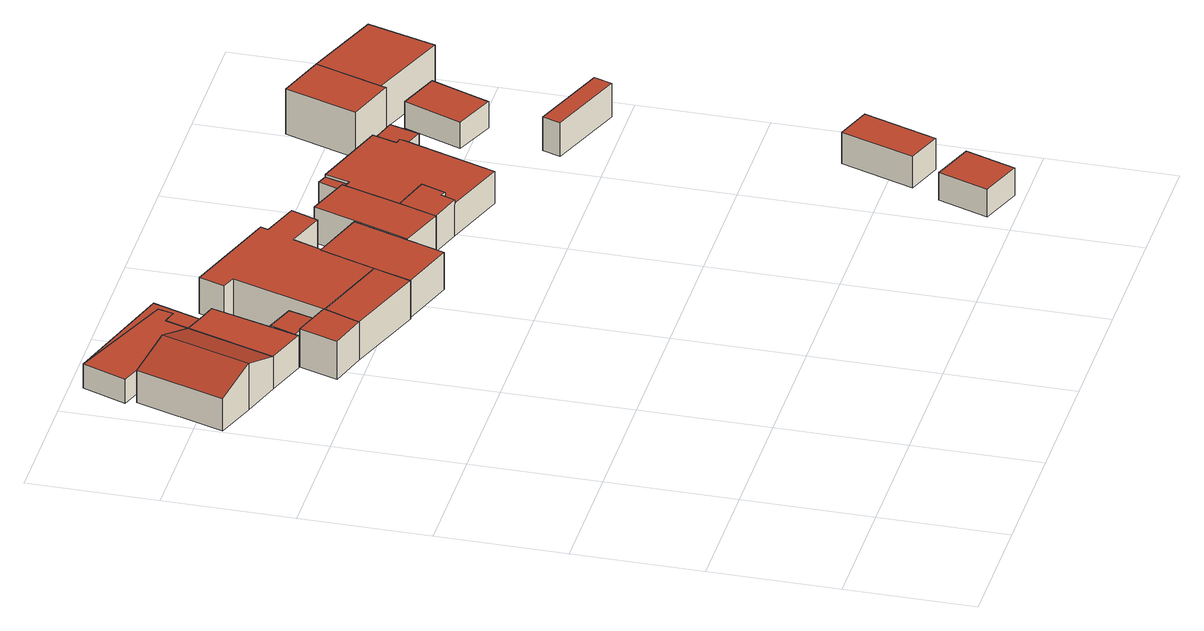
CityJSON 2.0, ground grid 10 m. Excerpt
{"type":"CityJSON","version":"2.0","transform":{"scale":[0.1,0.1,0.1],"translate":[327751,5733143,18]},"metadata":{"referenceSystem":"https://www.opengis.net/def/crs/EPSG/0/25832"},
"CityObjects":{
"building1":{"type":"Building","attributes":{"Geometrietyp2DReferenz":"3000","Gemeindeschluessel":"05170012","function":"31001_1312","roofType":"3100","measuredHeight":3.86},"address":[{"country":"Germany","locality":"Hamminkeln","thoroughfareNumber":"70","thoroughfareName":"Alte Poststraße"}],"geometry":[{"type":"Solid","lod":"2","boundaries":[[[[0,1,2,3]],[[4,5,1,0]],[[6,7,5,4]],[[8,9,7,6]],[[10,11,9,8]],[[3,2,11,10]],[[4,0,3,6]],[[10,8,6,3]],[[1,5,7,9,11,2]]]],"semantics":{"surfaces":[{"type":"WallSurface"},{"type":"RoofSurface"},{"type":"GroundSurface"}],"values":[[0,0,0,0,0,0,1,1,2]]}}]},
"building2":{"type":"Building","attributes":{"Geometrietyp2DReferenz":"3000","Gemeindeschluessel":"05170012","function":"31001_1312","roofType":"1000","measuredHeight":2.02},"address":[{"country":"Germany","locality":"Hamminkeln","thoroughfareNumber":"70","thoroughfareName":"Alte Poststraße"}],"geometry":[{"type":"Solid","lod":"2","boundaries":[[[[12,13,14,15]],[[16,17,13,12]],[[18,19,17,16]],[[20,21,19,18]],[[8,22,21,20]],[[4,23,22,8]],[[15,14,23,4]],[[8,20,18,16,12,15,4]],[[13,17,19,21,22,23,14]]]],"semantics":{"surfaces":[{"type":"WallSurface"},{"type":"RoofSurface"},{"type":"GroundSurface"}],"values":[[0,0,0,0,0,0,0,1,2]]}}]},
"building3":{"type":"Building","attributes":{"Geometrietyp2DReferenz":"3000","Gemeindeschluessel":"05170012","function":"31001_1312","roofType":"1000","measuredHeight":2.01},"address":[{"country":"Germany","locality":"Hamminkeln","thoroughfareNumber":"70","thoroughfareName":"Alte Poststraße"}],"geometry":[{"type":"Solid","lod":"2","boundaries":[[[[24,25,26,27]],[[8,22,25,24]],[[20,21,22,8]],[[18,19,21,20]],[[16,17,19,18]],[[12,13,17,16]],[[27,26,13,12]],[[16,18,20,8,24,27,12]],[[25,22,21,19,17,13,26]]]],"semantics":{"surfaces":[{"type":"WallSurface"},{"type":"RoofSurface"},{"type":"GroundSurface"}],"values":[[0,0,0,0,0,0,0,1,2]]}}]},
"building4":{"type":"Building","attributes":{"Geometrietyp2DReferenz":"3000","Gemeindeschluessel":"05170012","function":"51009_1610","roofType":"1000","measuredHeight":2.72},"geometry":[{"type":"Solid","lod":"2","boundaries":[[[[28,29,30,24]],[[31,32,29,28]],[[10,11,32,31]],[[8,9,11,10]],[[24,30,9,8]],[[10,31,28,24,8]],[[29,32,11,9,30]]]],"semantics":{"surfaces":[{"type":"WallSurface"},{"type":"RoofSurface"},{"type":"GroundSurface"}],"values":[[0,0,0,0,0,1,2]]}}]},
"building5":{"type":"Building","attributes":{"Geometrietyp2DReferenz":"3000","Gemeindeschluessel":"05170012","function":"31001_1312","roofType":"1000","measuredHeight":3.15},"address":[{"country":"Germany","locality":"Hamminkeln","thoroughfareNumber":"72","thoroughfareName":"Alte Poststraße"}],"geometry":[{"type":"Solid","lod":"2","boundaries":[[[[33,34,35,36]],[[37,38,34,33]],[[39,40,38,37]],[[41,42,40,39]],[[36,35,42,41]],[[39,37,33,36,41]],[[34,38,40,42,35]]]],"semantics":{"surfaces":[{"type":"WallSurface"},{"type":"RoofSurface"},{"type":"GroundSurface"}],"values":[[0,0,0,0,0,1,2]]}}]},
"building6":{"type":"Building","attributes":{"Geometrietyp2DReferenz":"3000","Gemeindeschluessel":"05170012","function":"51009_1610","roofType":"1000","measuredHeight":2.29},"geometry":[{"type":"Solid","lod":"2","boundaries":[[[[43,44,45,46]],[[47,48,44,43]],[[49,50,48,47]],[[46,45,50,49]],[[47,43,46,49]],[[44,48,50,45]]]],"semantics":{"surfaces":[{"type":"WallSurface"},{"type":"RoofSurface"},{"type":"GroundSurface"}],"values":[[0,0,0,0,1,2]]}}]},
"building7":{"type":"Building","attributes":{"Geometrietyp2DReferenz":"3000","Gemeindeschluessel":"05170012","function":"51009_1610","roofType":"1000","measuredHeight":3.14},"geometry":[{"type":"Solid","lod":"2","boundaries":[[[[51,52,53,54]],[[41,42,52,51]],[[39,40,42,41]],[[54,53,40,39]],[[41,51,54,39]],[[52,42,40,53]]]],"semantics":{"surfaces":[{"type":"WallSurface"},{"type":"RoofSurface"},{"type":"GroundSurface"}],"values":[[0,0,0,0,1,2]]}}]},
"building8":{"type":"Building","attributes":{"Geometrietyp2DReferenz":"3000","Gemeindeschluessel":"05170012","function":"31001_1312","roofType":"1000","measuredHeight":2.94},"address":[{"country":"Germany","locality":"Hamminkeln","thoroughfareNumber":"72","thoroughfareName":"Alte Poststraße"}],"geometry":[{"type":"Solid","lod":"2","boundaries":[[[[55,56,57,37]],[[58,59,56,55]],[[60,61,59,58]],[[62,63,61,60]],[[64,65,63,62]],[[66,67,65,64]],[[68,69,67,66]],[[70,71,69,68]],[[72,73,71,70]],[[74,75,73,72]],[[54,76,75,74]],[[39,77,76,54]],[[37,57,77,39]],[[54,74,72,70,68,66,64,62,60,58,55,37,39]],[[56,59,61,63,65,67,69,71,73,75,76,77,57]]]],"semantics":{"surfaces":[{"type":"WallSurface"},{"type":"RoofSurface"},{"type":"GroundSurface"}],"values":[[0,0,0,0,0,0,0,0,0,0,0,0,0,1,2]]}}]},
"building9":{"type":"Building","attributes":{"Geometrietyp2DReferenz":"3000","Gemeindeschluessel":"05170012","function":"31001_1312","roofType":"1000","measuredHeight":3.06},"address":[{"country":"Germany","locality":"Hamminkeln","thoroughfareNumber":"72","thoroughfareName":"Alte Poststraße"}],"geometry":[{"type":"Solid","lod":"2","boundaries":[[[[72,78,79,74]],[[80,81,78,72]],[[82,83,81,80]],[[84,85,83,82]],[[51,86,85,84]],[[54,87,86,51]],[[74,79,87,54]],[[51,84,82,80,72,74,54]],[[78,81,83,85,86,87,79]]]],"semantics":{"surfaces":[{"type":"WallSurface"},{"type":"RoofSurface"},{"type":"GroundSurface"}],"values":[[0,0,0,0,0,0,0,1,2]]}}]},
"building10":{"type":"Building","attributes":{"Geometrietyp2DReferenz":"3000","Gemeindeschluessel":"05170012","function":"31001_1312","roofType":"1000","measuredHeight":2.97},"address":[{"country":"Germany","locality":"Hamminkeln","thoroughfareNumber":"74","thoroughfareName":"Alte Poststraße"}],"geometry":[{"type":"Solid","lod":"2","boundaries":[[[[88,89,90,91]],[[92,93,89,88]],[[94,95,93,92]],[[96,97,95,94]],[[98,99,97,96]],[[91,90,99,98]],[[96,94,92,88,91,98]],[[89,93,95,97,99,90]]]],"semantics":{"surfaces":[{"type":"WallSurface"},{"type":"RoofSurface"},{"type":"GroundSurface"}],"values":[[0,0,0,0,0,0,1,2]]}}]},
"building11":{"type":"Building","attributes":{"Geometrietyp2DReferenz":"3000","Gemeindeschluessel":"05170012","function":"51009_1610","roofType":"1000","measuredHeight":2.24},"geometry":[{"type":"Solid","lod":"2","boundaries":[[[[100,101,102,103]],[[104,105,101,100]],[[106,107,105,104]],[[103,102,107,106]],[[104,100,103,106]],[[101,105,107,102]]]],"semantics":{"surfaces":[{"type":"WallSurface"},{"type":"RoofSurface"},{"type":"GroundSurface"}],"values":[[0,0,0,0,1,2]]}}]},
"building12":{"type":"Building","attributes":{"Gemeindeschluessel":"05170012","Geometrietyp2DReferenz":"3000","function":"31001_1312"},"address":[{"country":"Germany","locality":"Hamminkeln","thoroughfareNumber":"74","thoroughfareName":"Alte Poststraße"}],"children":["building12-1","building12-2"]},
"building12-1":{"type":"BuildingPart","attributes":{"roofType":"1000","measuredHeight":2.78},"parents":["building12"],"geometry":[{"type":"Solid","lod":"2","boundaries":[[[[108,93,95,109]],[[110,111,93,108]],[[112,113,111,110]],[[114,115,113,112]],[[116,117,115,114]],[[118,119,117,116]],[[120,121,119,118]],[[122,123,121,120]],[[124,125,123,122]],[[120,118,116,114,112,110,108,109,126,127,128,124,122]],[[129,130,131,95,93,111,113,115,117,119,121,123,125]],[[124,128,129,125]],[[128,127,130,129]],[[127,126,131,130]],[[126,109,95,131]]]],"semantics":{"surfaces":[{"type":"WallSurface"},{"type":"RoofSurface"},{"type":"GroundSurface"},{"type":"ClosureSurface"}],"values":[[0,0,0,0,0,0,0,0,0,1,2,3,3,3,3]]}}]},
"building12-2":{"type":"BuildingPart","attributes":{"roofType":"1000","measuredHeight":2.97},"address":[{"country":"Germany","locality":"Hamminkeln","thoroughfareNumber":"74","thoroughfareName":"Alte Poststraße"}],"parents":["building12"],"geometry":[{"type":"MultiSurface","lod":"2","boundaries":[[[96,97,125,132]],[[94,95,97,96]],[[132,133,134,135,94,96]],[[131,130,129,125,97,95]],[[94,135,126,109]],[[131,95,109,126]],[[135,134,127,126]],[[130,131,126,127]],[[134,133,128,127]],[[129,130,127,128]],[[133,132,124,128]],[[125,129,128,124]]],"semantics":{"surfaces":[{"type":"WallSurface"},{"type":"RoofSurface"},{"type":"GroundSurface"},{"type":"ClosureSurface"}],"values":[0,0,1,2,0,3,0,3,0,3,0,3]}}]},
"building13":{"type":"Building","attributes":{"Geometrietyp2DReferenz":"3000","Gemeindeschluessel":"05170012","function":"31001_2723","roofType":"1000","measuredHeight":2.26},"address":[{"country":"Germany","locality":"Hamminkeln","thoroughfareNumber":"78","thoroughfareName":"Alte Poststraße"}],"geometry":[{"type":"Solid","lod":"2","boundaries":[[[[136,137,138,139]],[[140,141,137,136]],[[142,143,141,140]],[[139,138,143,142]],[[140,136,139,142]],[[137,141,143,138]]]],"semantics":{"surfaces":[{"type":"WallSurface"},{"type":"RoofSurface"},{"type":"GroundSurface"}],"values":[[0,0,0,0,1,2]]}}]},
"building14":{"type":"Building","attributes":{"Geometrietyp2DReferenz":"3000","Gemeindeschluessel":"05170012","function":"31001_2463","roofType":"1000","measuredHeight":2.59},"address":[{"country":"Germany","locality":"Hamminkeln","thoroughfareNumber":"78","thoroughfareName":"Alte Poststraße"}],"geometry":[{"type":"Solid","lod":"2","boundaries":[[[[144,145,146,147]],[[148,149,145,144]],[[150,151,149,148]],[[147,146,151,150]],[[148,144,147,150]],[[145,149,151,146]]]],"semantics":{"surfaces":[{"type":"WallSurface"},{"type":"RoofSurface"},{"type":"GroundSurface"}],"values":[[0,0,0,0,1,2]]}}]},
"building15":{"type":"Building","attributes":{"Geometrietyp2DReferenz":"3000","Gemeindeschluessel":"05170012","function":"31001_1312","roofType":"1000","measuredHeight":1.9},"address":[{"country":"Germany","locality":"Hamminkeln","thoroughfareNumber":"74","thoroughfareName":"Alte Poststraße"}],"geometry":[{"type":"Solid","lod":"2","boundaries":[[[[152,153,154,155]],[[156,157,153,152]],[[158,159,157,156]],[[160,161,159,158]],[[162,163,161,160]],[[155,154,163,162]],[[160,158,156,152,155,162]],[[153,157,159,161,163,154]]]],"semantics":{"surfaces":[{"type":"WallSurface"},{"type":"RoofSurface"},{"type":"GroundSurface"}],"values":[[0,0,0,0,0,0,1,2]]}}]},
"building16":{"type":"Building","attributes":{"Geometrietyp2DReferenz":"3000","Gemeindeschluessel":"05170012","function":"31001_2463","roofType":"1000","measuredHeight":3.83},"address":[{"country":"Germany","locality":"Hamminkeln","thoroughfareNumber":"74","thoroughfareName":"Alte Poststraße"}],"geometry":[{"type":"Solid","lod":"2","boundaries":[[[[164,165,166,167]],[[168,169,165,164]],[[170,171,169,168]],[[172,173,171,170]],[[167,166,173,172]],[[170,168,164,167,172]],[[165,169,171,173,166]]]],"semantics":{"surfaces":[{"type":"WallSurface"},{"type":"RoofSurface"},{"type":"GroundSurface"}],"values":[[0,0,0,0,0,1,2]]}}]},
"building17":{"type":"Building","attributes":{"Geometrietyp2DReferenz":"3000","Gemeindeschluessel":"05170012","function":"51009_1610","roofType":"1000","measuredHeight":2.8},"geometry":[{"type":"Solid","lod":"2","boundaries":[[[[174,175,176,177]],[[178,179,175,174]],[[180,181,179,178]],[[177,176,181,180]],[[178,174,177,180]],[[175,179,181,176]]]],"semantics":{"surfaces":[{"type":"WallSurface"},{"type":"RoofSurface"},{"type":"GroundSurface"}],"values":[[0,0,0,0,1,2]]}}]},
"building18":{"type":"Building","attributes":{"Geometrietyp2DReferenz":"3000","Gemeindeschluessel":"05170012","function":"31001_1312","roofType":"1000","measuredHeight":2.2},"address":[{"country":"Germany","locality":"Hamminkeln","thoroughfareNumber":"76","thoroughfareName":"Alte Poststraße"}],"geometry":[{"type":"Solid","lod":"2","boundaries":[[[[182,183,184,185]],[[186,187,183,182]],[[188,189,187,186]],[[190,191,189,188]],[[185,184,191,190]],[[188,186,182,185,190]],[[183,187,189,191,184]]]],"semantics":{"surfaces":[{"type":"WallSurface"},{"type":"RoofSurface"},{"type":"GroundSurface"}],"values":[[0,0,0,0,0,1,2]]}}]},
"building19":{"type":"Building","attributes":{"Geometrietyp2DReferenz":"3000","Gemeindeschluessel":"05170012","function":"31001_2463","roofType":"1000","measuredHeight":3.83},"address":[{"country":"Germany","locality":"Hamminkeln","thoroughfareNumber":"76","thoroughfareName":"Alte Poststraße"}],"geometry":[{"type":"Solid","lod":"2","boundaries":[[[[192,193,171,170]],[[194,195,193,192]],[[172,173,195,194]],[[170,171,173,172]],[[194,192,170,172]],[[193,195,173,171]]]],"semantics":{"surfaces":[{"type":"WallSurface"},{"type":"RoofSurface"},{"type":"GroundSurface"}],"values":[[0,0,0,0,1,2]]}}]}
},
"vertices":[
[1,479,32],[1,479,5],[33,468,5],[33,468,44],[24,548,32],[24,548,5],[56,537,44],[56,537,5],[88,526,32],[88,526,5],[65,458,32],[65,458,5],
[23,587,32],[23,587,12],[10,553,12],[10,553,32],[108,553,32],[108,553,12],[105,541,32],[105,541,12],[94,544,32],[94,544,12],[88,526,12],[24,548,12],
[102,521,32],[102,521,12],[115,558,12],[115,558,32],
[118,516,32],[118,516,5],[102,521,5],[97,447,32],[97,447,5],
[100,447,36],[100,447,4],[90,417,4],[90,417,36],[130,437,36],[130,437,4],[130,436,36],[130,436,4],[119,408,36],[119,408,4],
[127,443,29],[127,443,6],[133,463,6],[133,463,29],[103,451,29],[103,451,6],[110,471,29],[110,471,6],
[182,386,36],[182,386,4],[192,415,4],[192,415,36],
[154,509,36],[154,509,6],[130,437,6],[143,513,36],[143,513,6],[150,533,36],[150,533,6],[227,507,36],[227,507,6],[225,501,36],[225,501,6],[254,491,36],[254,491,6],[246,470,36],[246,470,6],[216,480,36],[216,480,6],[208,458,36],[208,458,6],[207,458,36],[207,458,6],[192,415,6],[130,436,6],
[208,458,5],[207,458,5],[250,444,36],[250,444,5],[235,401,36],[235,401,5],[225,372,36],[225,372,5],[182,386,5],[192,415,5],
[261,476,37],[261,476,7],[250,444,7],[250,444,37],[295,464,37],[295,464,7],[280,418,37],[280,418,7],[270,389,37],[270,389,7],[235,401,37],[235,401,7],
[304,461,32],[304,461,10],[310,480,10],[310,480,32],[295,464,32],[295,464,10],[302,483,32],[302,483,10],
[295,464,34],[280,418,34],[304,461,34],[304,461,7],[310,480,34],[310,480,7],[370,460,34],[370,460,7],[364,441,34],[364,441,7],[369,440,34],[369,440,7],[368,436,34],[368,436,7],[343,364,34],[343,364,7],[294,381,34],[294,381,7],[309,409,34],[302,390,34],[298,392,34],[298,392,7],[302,390,7],[309,409,7],
[294,381,37],[298,392,37],[302,390,37],[309,409,37],
[428,59,27],[428,59,4],[414,20,4],[414,20,27],[461,47,27],[461,47,4],[447,8,27],[447,8,4],
[483,127,33],[483,127,7],[455,137,7],[455,137,33],[463,70,33],[463,70,7],[435,80,33],[435,80,7],
[364,441,30],[364,441,11],[369,440,11],[369,440,30],[370,460,30],[370,460,11],[393,453,30],[393,453,11],[386,430,30],[386,430,11],[368,436,30],[368,436,11],
[356,469,60],[356,469,22],[394,456,22],[394,456,60],[375,525,60],[375,525,22],[413,512,60],[413,512,22],[395,460,60],[395,460,22],
[477,311,35],[477,311,7],[482,325,7],[482,325,35],[416,334,35],[416,334,7],[421,348,35],[421,348,7],
[421,449,33],[421,449,11],[403,404,11],[403,404,33],[453,437,33],[453,437,11],[443,411,33],[443,411,11],[435,391,33],[435,391,11],
[474,489,60],[474,489,22],[458,436,60],[458,436,22]
]}
